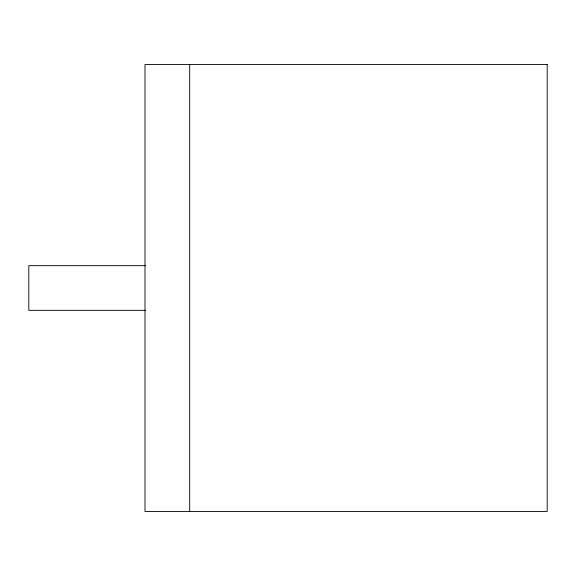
<?xml version="1.0" encoding="UTF-8"?>
<svg xmlns="http://www.w3.org/2000/svg" width="576" height="576" viewBox="0 0 576 576"><rect width="100%" height="100%" fill="white"/><g stroke="black" fill="none" stroke-linecap="round" stroke-linejoin="round"><path stroke-width="0.86" d="M145.541 265.658L28.8 265.658L28.8 310.342L145.541 310.342M189.684 64.555L189.684 511.445M547.2 64.555L144.994 64.555L144.994 511.445L547.2 511.445L547.2 64.555"/></g></svg>
